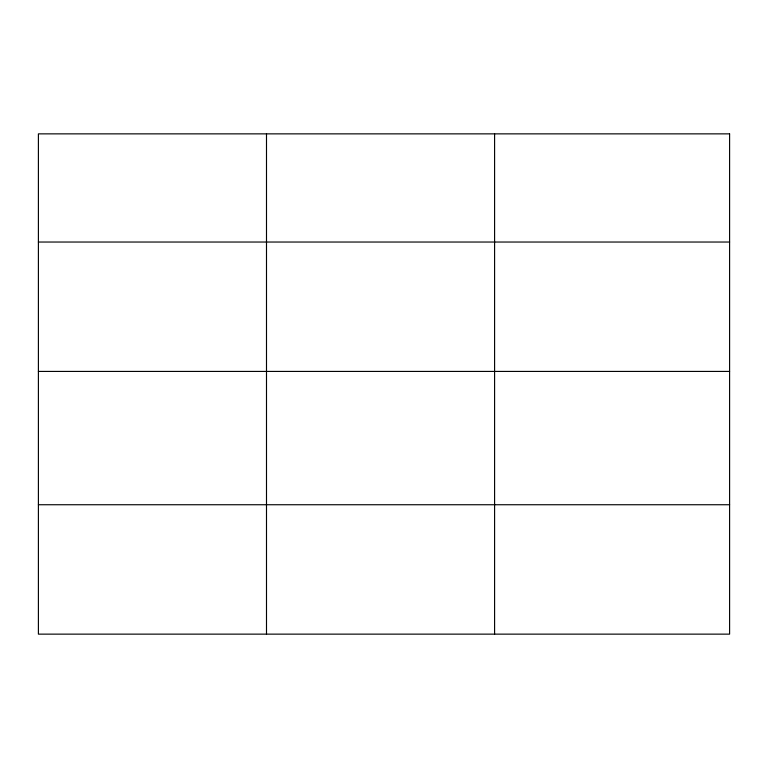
<?xml version="1.0" encoding="UTF-8"?>
<svg xmlns="http://www.w3.org/2000/svg" width="768" height="768" viewBox="0 0 768 768"><rect width="100%" height="100%" fill="white"/><g stroke="black" fill="none" stroke-linecap="round" stroke-linejoin="round"><path stroke-width="1.15" d="M38.4 242.035L729.6 242.035M38.4 371.424L729.6 371.424M38.4 504.739L729.6 504.739M494.592 133.862L494.592 634.138M266.496 133.862L266.496 634.138M729.6 133.862L38.4 133.862L38.4 634.138L729.6 634.138L729.6 133.862"/></g></svg>
